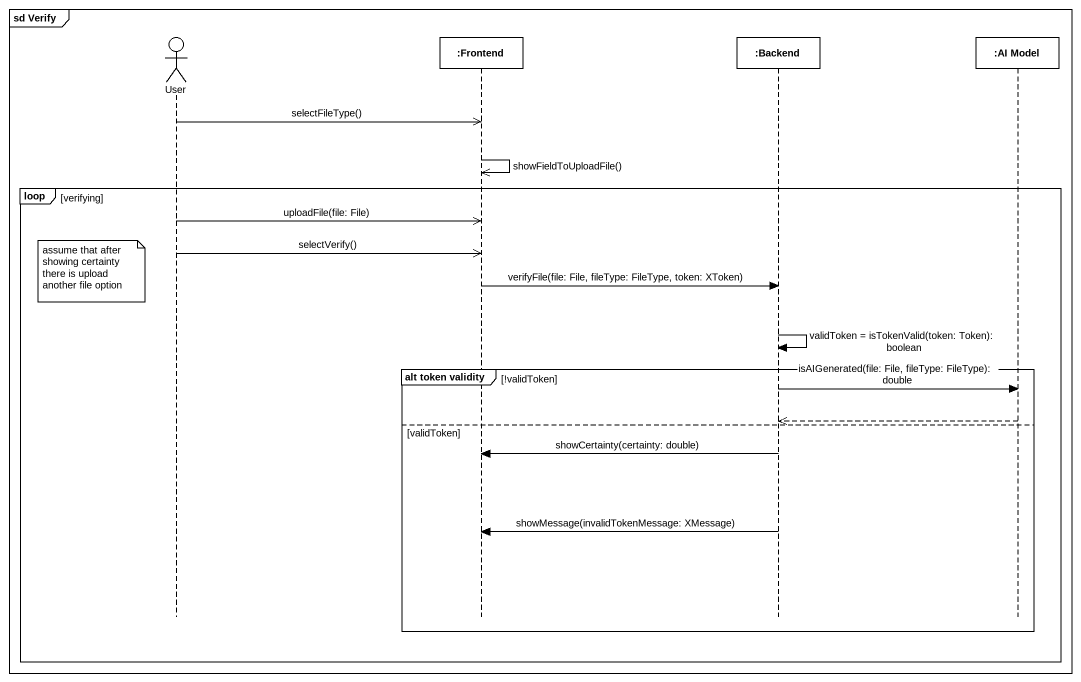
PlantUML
@startuml
mainframe sd Verify
hide footbox
actor User
participant ":Frontend" as Frontend
participant ":Backend" as Backend
participant ":AI Model" as AI_Model

User ->> Frontend : selectFileType()
Frontend ->> Frontend : showFieldToUploadFile()
loop verifying
  User ->> Frontend : uploadFile(file: File)
  User ->> Frontend : selectVerify()
  note left of User : assume that after showing certainty there is upload another file option
  Frontend -> Backend : verifyFile(file: File, fileType: FileType, token: XToken)
  Backend -> Backend : validToken = isTokenValid(token: Token): boolean
  group alt token validity [!validToken]
    Backend -> AI_Model : isAIGenerated(file: File, fileType: FileType): double
    AI_Model -->> Backend
  else validToken
    Backend -> Frontend : showCertainty(certainty: double)
    Backend -> Frontend : showMessage(invalidTokenMessage: XMessage)
  end
end
@enduml
